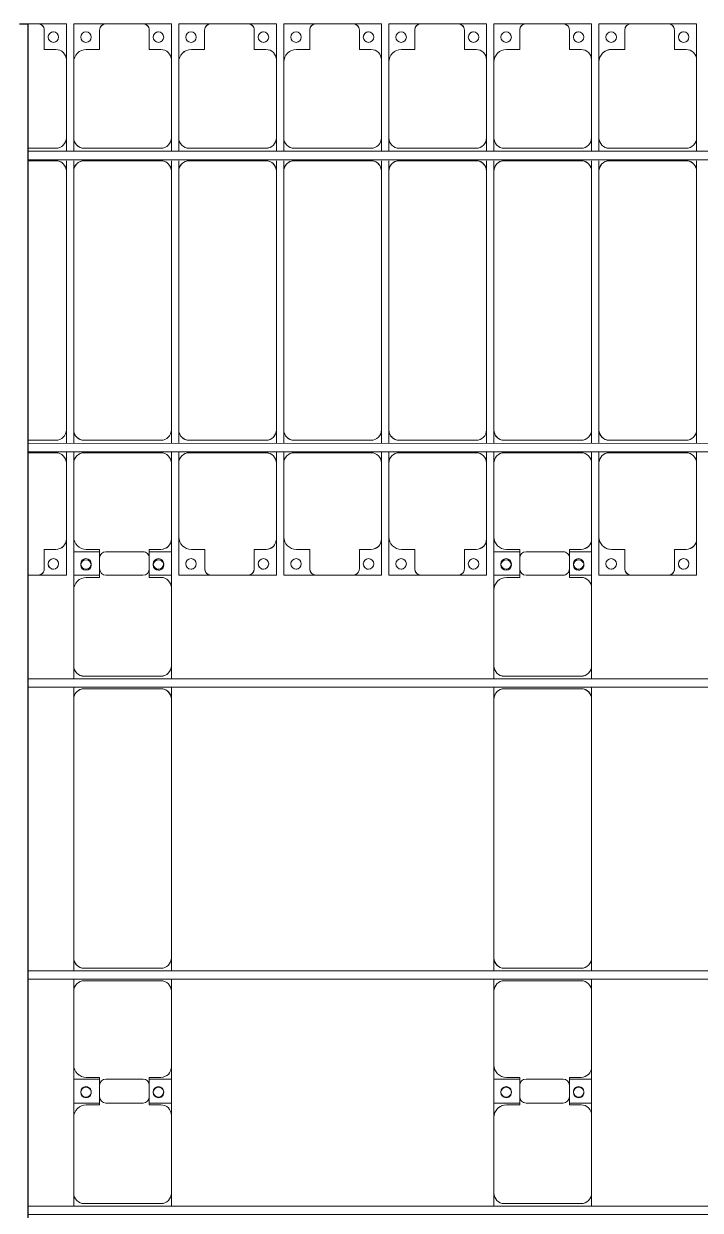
# Model space of a CAD drawing. Header units: millimetres. Extents: x -496478 to -186190, y -204059 to -87354.
# Drawn here: x -457212 to -453992, y -115994 to -110347 of the extents above; entities that cross this region are included whole.
import ezdxf

# ---------------------------------------------------------------- set-up
doc = ezdxf.new("R2010")
doc.units = ezdxf.units.MM
for name, color, linetype, lineweight in [('A-DETL-MBND', 5, 'Continuous', 9), ('A-GENM', 13, 'Continuous', 9), ('S-BEAM', 12, 'Continuous', 9)]:
    doc.layers.add(name, color=color, linetype=linetype, lineweight=lineweight)

# ---------------------------------------------------------------- blocks, each defined once
blk = doc.blocks.new('Dầm C52 - Dầm C52-24915-BỐ TRÍ KHUNG KẾT CẤU BÈ PIN 01')
at = {"layer": 'S-BEAM', "color": 1}
for p, q in [((73450.1, 20), (79410.1, 20)), ((79410.1, -20), (73450.1, -20))]:
    blk.add_line(p, q, dxfattribs=at)
blk = doc.blocks.new('Dai phao do pin - DẢI PHAO ĐỠ PIN-V103-BỐ TRÍ KHUNG KẾT CẤU BÈ PIN 01')
at = {"layer": 'A-DETL-MBND', "color": 8}
for p, q in [((65968, 241.6), (66029.7, 241.6)), ((66389.7, 241.6), (66029.7, 241.6)), ((66389.7, 241.6), (66572.2, 241.6)), ((66457.8, 241.6), (66640.3, 241.6)), ((66457.8, 118.2), (66457.8, 241.6)), ((66572.2, 241.6), (66572.2, 118.2)), ((66990.3, 241.6), (66640.3, 241.6)), ((66990.3, 241.6), (67048, 241.6)), ((67088, 241.6), (67149.7, 241.6)), ((68380.3, 241.6), (67149.7, 241.6)), ((68380.3, 241.6), (68438, 241.6)), ((68478, 241.6), (68539.7, 241.6)), ((68899.7, 241.6), (68539.7, 241.6)), ((68899.7, 241.6), (69082.2, 241.6)), ((69082.2, 241.6), (69082.2, 121)), ((65979.7, 191.6), (65979.7, -173.4)), ((66449.7, 118.2), (66449.7, 181.6)), ((66580.3, 181.6), (66580.3, 118.2)), ((67040.3, -173.4), (67040.3, 191.6)), ((67099.7, 191.6), (67099.7, -173.4)), ((68430.3, -173.4), (68430.3, 191.6)), ((68489.7, 191.6), (68489.7, -173.4)), ((68959.7, 118.2), (68959.7, 181.6)), ((66542.2, 118.2), (66449.7, 118.2)), ((66580.3, 118.2), (66487.8, 118.2)), ((69052.2, 118.2), (68959.7, 118.2)), ((66457.8, 88.2), (66457.8, -88.2)), ((66572.2, -88.2), (66572.2, 88.2)), ((69082.2, -88.2), (69082.2, 88.2)), ((66449.7, -173.4), (66449.7, -118.2)), ((66449.7, -118.2), (66542.2, -118.2)), ((66457.8, -223.4), (66457.8, -118.2)), ((66487.8, -118.2), (66580.3, -118.2)), ((66572.2, -118.2), (66572.2, -223.4)), ((66580.3, -118.2), (66580.3, -173.4)), ((68959.7, -173.4), (68959.7, -118.2)), ((68959.7, -118.2), (69052.2, -118.2)), ((69082.2, -118.2), (69082.2, -223.4)), ((66029.7, -223.4), (65968, -223.4)), ((66029.7, -223.4), (66399.7, -223.4)), ((66572.2, -223.4), (66399.7, -223.4)), ((66630.3, -223.4), (66457.8, -223.4)), ((66630.3, -223.4), (66990.3, -223.4)), ((67048, -223.4), (66990.3, -223.4)), ((67149.7, -223.4), (67088, -223.4)), ((67149.7, -223.4), (68380.3, -223.4)), ((68438, -223.4), (68380.3, -223.4)), ((68539.7, -223.4), (68478, -223.4)), ((68539.7, -223.4), (68909.7, -223.4)), ((69082.2, -223.4), (68909.7, -223.4))]:
    blk.add_line(p, q, dxfattribs=at)
for centre, radius, start, end in [((66029.7, 191.6), 50, 90, 180), ((66029.7, 191.6), 50, 135, 180), ((66389.7, 181.6), 60, 0, 90), ((66640.3, 181.6), 60, 90, 180), ((66990.3, 191.6), 50, 0, 90), ((66990.3, 191.6), 50, 0, 45), ((67149.7, 191.6), 50, 90, 180), ((67149.7, 191.6), 50, 105, 150), ((68380.3, 191.6), 50, 0, 90), ((68380.3, 191.6), 50, 15, 90), ((68539.7, 191.6), 50, 90, 180), ((68539.7, 191.6), 50, 135, 180), ((68899.7, 181.6), 60, 0, 90), ((66389.7, 181.6), 60, 0, 45), ((66508.6, 183.2), 25, 0, 180), ((66508.6, 183.2), 25, 180, 0), ((66511.4, 183.2), 25, 0, 180), ((66511.4, 183.2), 25, 180, 0), ((66511.4, 183.2), 25, 180, 195), ((66640.3, 181.6), 60, 135, 180), ((67149.7, 191.6), 50, 156.1899, 180), ((68899.7, 181.6), 60, 0, 45), ((69018.6, 183.2), 25, 0, 180), ((69018.6, 183.2), 25, 180, 360), ((66487.8, 88.2), 30, 90, 180), ((66542.2, 88.2), 30, 360, 90), ((69052.2, 88.2), 30, 0, 90), ((66487.8, -88.2), 30, 180, 270), ((66542.2, -88.2), 30, 270, 360), ((69052.2, -88.2), 30, 270, 0), ((66508.6, -161.8), 25, 0, 180), ((66508.6, -161.8), 25, 180, 0), ((66511.4, -161.8), 25, 0, 180), ((66511.4, -161.8), 25, 120, 180), ((66511.4, -161.8), 25, 180, 360), ((66511.4, -161.8), 25, 75, 105), ((66508.6, -161.8), 25, 75, 90), ((66508.6, -161.8), 25, 30, 45), ((66508.6, -161.8), 25, 0, 15), ((69018.6, -161.8), 25, 0, 180), ((69018.6, -161.8), 25, 180, 0), ((69018.6, -161.8), 25, 60, 90), ((69018.6, -161.8), 25, 30, 45), ((69018.6, -161.8), 25, 0, 15), ((66029.7, -173.4), 50, 180, 270), ((66029.7, -173.4), 50, 180, 225), ((66399.7, -173.4), 50, 270, 0), ((66399.7, -173.4), 50, 315, 0), ((66630.3, -173.4), 50, 180, 270), ((66630.3, -173.4), 50, 180, 225), ((66990.3, -173.4), 50, 270, 0), ((66990.3, -173.4), 50, 315, 360), ((67149.7, -173.4), 50, 180, 270), ((67149.7, -173.4), 50, 180, 270), ((68380.3, -173.4), 50, 270, 0), ((68380.3, -173.4), 50, 285, 0), ((68539.7, -173.4), 50, 180, 270), ((68539.7, -173.4), 50, 180, 225), ((68909.7, -173.4), 50, 270, 360), ((68909.7, -173.4), 50, 315, 360)]:
    blk.add_arc(centre, radius, start, end, dxfattribs=at)
blk = doc.blocks.new('Dai phao do pin - DẢI PHAO ĐỠ PIN-V104-BỐ TRÍ KHUNG KẾT CẤU BÈ PIN 01')
at = {"layer": 'A-DETL-MBND', "color": 8}
for p, q in [((65968, 241.6), (66029.7, 241.6)), ((66389.7, 241.6), (66029.7, 241.6)), ((66389.7, 241.6), (66572.2, 241.6)), ((66457.8, 241.6), (66640.3, 241.6)), ((66457.8, 118.2), (66457.8, 241.6)), ((66572.2, 241.6), (66572.2, 118.2)), ((66990.3, 241.6), (66640.3, 241.6)), ((66990.3, 241.6), (67048, 241.6)), ((67088, 241.6), (67149.7, 241.6)), ((68380.3, 241.6), (67149.7, 241.6)), ((68380.3, 241.6), (68438, 241.6)), ((68478, 241.6), (68539.7, 241.6)), ((68899.7, 241.6), (68539.7, 241.6)), ((68899.7, 241.6), (69082.2, 241.6)), ((69082.2, 241.6), (69082.2, 118.2)), ((65979.7, 191.6), (65979.7, -173.4)), ((66449.7, 118.2), (66449.7, 181.6)), ((66580.3, 181.6), (66580.3, 118.2)), ((67040.3, -173.4), (67040.3, 191.6)), ((67099.7, 191.6), (67099.7, -173.4)), ((68430.3, -173.4), (68430.3, 191.6)), ((68489.7, 191.6), (68489.7, -173.4)), ((68959.7, 118.2), (68959.7, 181.6)), ((66542.2, 118.2), (66449.7, 118.2)), ((66580.3, 118.2), (66487.8, 118.2)), ((69052.2, 118.2), (68959.7, 118.2)), ((66457.8, 88.2), (66457.8, -88.2)), ((66572.2, -88.2), (66572.2, 88.2)), ((69082.2, -88.2), (69082.2, 88.2)), ((66449.7, -173.4), (66449.7, -118.2)), ((66449.7, -118.2), (66542.2, -118.2)), ((66457.8, -223.4), (66457.8, -118.2)), ((66487.8, -118.2), (66580.3, -118.2)), ((66572.2, -118.2), (66572.2, -223.4)), ((66580.3, -118.2), (66580.3, -173.4)), ((68959.7, -173.4), (68959.7, -118.2)), ((68959.7, -118.2), (69052.2, -118.2)), ((69082.2, -118.2), (69082.2, -223.4)), ((66029.7, -223.4), (65968, -223.4)), ((66029.7, -223.4), (66399.7, -223.4)), ((66572.2, -223.4), (66399.7, -223.4)), ((66630.3, -223.4), (66457.8, -223.4)), ((66630.3, -223.4), (66990.3, -223.4)), ((67048, -223.4), (66990.3, -223.4)), ((67149.7, -223.4), (67088, -223.4)), ((67149.7, -223.4), (68380.3, -223.4)), ((68438, -223.4), (68380.3, -223.4)), ((68539.7, -223.4), (68478, -223.4)), ((68539.7, -223.4), (68909.7, -223.4)), ((69082.2, -223.4), (68909.7, -223.4))]:
    blk.add_line(p, q, dxfattribs=at)
for centre, radius, start, end in [((66029.7, 191.6), 50, 90, 180), ((66029.7, 191.6), 50, 135, 180), ((66389.7, 181.6), 60, 0, 90), ((66640.3, 181.6), 60, 90, 180), ((66990.3, 191.6), 50, 0, 90), ((66990.3, 191.6), 50, 0, 45), ((67149.7, 191.6), 50, 90, 180), ((67149.7, 191.6), 50, 105, 150), ((68380.3, 191.6), 50, 0, 90), ((68380.3, 191.6), 50, 15, 90), ((68539.7, 191.6), 50, 90, 180), ((68539.7, 191.6), 50, 135, 180), ((68899.7, 181.6), 60, 0, 90), ((66389.7, 181.6), 60, 0, 45), ((66508.6, 183.2), 25, 0, 180), ((66508.6, 183.2), 25, 180, 0), ((66511.4, 183.2), 25, 0, 180), ((66511.4, 183.2), 25, 180, 0), ((66511.4, 183.2), 25, 180, 195), ((66640.3, 181.6), 60, 135, 180), ((67149.7, 191.6), 50, 156.1104, 180), ((68899.7, 181.6), 60, 0, 45), ((69018.6, 183.2), 25, 0, 180), ((69018.6, 183.2), 25, 180, 360), ((66487.8, 88.2), 30, 90, 180), ((66542.2, 88.2), 30, 360, 90), ((69052.2, 88.2), 30, 0, 90), ((66487.8, -88.2), 30, 180, 270), ((66542.2, -88.2), 30, 270, 360), ((69052.2, -88.2), 30, 270, 0), ((66508.6, -161.8), 25, 0, 180), ((66508.6, -161.8), 25, 180, 0), ((66511.4, -161.8), 25, 0, 180), ((66511.4, -161.8), 25, 120, 180), ((66511.4, -161.8), 25, 180, 360), ((66511.4, -161.8), 25, 75, 105), ((66508.6, -161.8), 25, 75, 90), ((66508.6, -161.8), 25, 30, 45), ((66508.6, -161.8), 25, 0, 15), ((69018.6, -161.8), 25, 0, 180), ((69018.6, -161.8), 25, 180, 0), ((69018.6, -161.8), 25, 60, 90), ((69018.6, -161.8), 25, 30, 45), ((69018.6, -161.8), 25, 0, 15), ((66029.7, -173.4), 50, 180, 270), ((66029.7, -173.4), 50, 180, 225), ((66399.7, -173.4), 50, 270, 0), ((66399.7, -173.4), 50, 315, 0), ((66630.3, -173.4), 50, 180, 270), ((66630.3, -173.4), 50, 180, 225), ((66990.3, -173.4), 50, 270, 0), ((66990.3, -173.4), 50, 315, 360), ((67149.7, -173.4), 50, 180, 270), ((67149.7, -173.4), 50, 180, 270), ((68380.3, -173.4), 50, 270, 0), ((68380.3, -173.4), 50, 285, 0), ((68539.7, -173.4), 50, 180, 270), ((68539.7, -173.4), 50, 180, 225), ((68909.7, -173.4), 50, 270, 360), ((68909.7, -173.4), 50, 315, 360)]:
    blk.add_arc(centre, radius, start, end, dxfattribs=at)
blk = doc.blocks.new('Dải phao đi lại kèm đỡ invester - DẢI PHAO ĐI LẠI-V120-BỐ TRÍ KHUNG KẾT CẤU BÈ PIN 01')
at = {"layer": 'A-DETL-MBND', "color": 8}
for p, q in [((7588.2, 1312.2), (7540, 1312.2)), ((7588.2, 1312.2), (7723.4, 1312.2)), ((7723.4, 1312.2), (7588.2, 1312.2)), ((7723.4, 1312.2), (7723.4, 1139.7)), ((7758.4, 1312.2), (7911.8, 1312.2)), ((7758.4, 1129.7), (7758.4, 1312.2)), ((7911.8, 1312.2), (7758.4, 1312.2)), ((8088.2, 1312.2), (7911.8, 1312.2)), ((8088.2, 1312.2), (8223.4, 1312.2)), ((8223.4, 1312.2), (8088.2, 1312.2)), ((8223.4, 1312.2), (8223.4, 1139.7)), ((8258.4, 1312.2), (8411.8, 1312.2)), ((8258.4, 1129.7), (8258.4, 1312.2)), ((8411.8, 1312.2), (8258.4, 1312.2)), ((8588.2, 1312.2), (8411.8, 1312.2)), ((8588.2, 1312.2), (8723.4, 1312.2)), ((8723.4, 1312.2), (8588.2, 1312.2)), ((8723.4, 1312.2), (8723.4, 1139.7)), ((8758.4, 1312.2), (8911.8, 1312.2)), ((8758.4, 1129.7), (8758.4, 1312.2)), ((8911.8, 1312.2), (8758.4, 1312.2)), ((9088.2, 1312.2), (8911.8, 1312.2)), ((9088.2, 1312.2), (9223.4, 1312.2)), ((9223.4, 1312.2), (9088.2, 1312.2)), ((9223.4, 1312.2), (9223.4, 1139.7)), ((9258.4, 1312.2), (9411.8, 1312.2)), ((9258.4, 1129.7), (9258.4, 1312.2)), ((9411.8, 1312.2), (9258.4, 1312.2)), ((9588.2, 1312.2), (9411.8, 1312.2)), ((9588.2, 1312.2), (9723.4, 1312.2)), ((9723.4, 1312.2), (9588.2, 1312.2)), ((9723.4, 1312.2), (9723.4, 1139.7)), ((9758.4, 1312.2), (9911.8, 1312.2)), ((9758.4, 1129.7), (9758.4, 1312.2)), ((9911.8, 1312.2), (9758.4, 1312.2)), ((10088.2, 1312.2), (9911.8, 1312.2)), ((10088.2, 1312.2), (10223.4, 1312.2)), ((10223.4, 1312.2), (10088.2, 1312.2)), ((10223.4, 1312.2), (10223.4, 1139.7)), ((10258.4, 1312.2), (10411.8, 1312.2)), ((10258.4, 1129.7), (10258.4, 1312.2)), ((10411.8, 1312.2), (10258.4, 1312.2)), ((10588.2, 1312.2), (10411.8, 1312.2)), ((10588.2, 1312.2), (10723.4, 1312.2)), ((10723.4, 1312.2), (10588.2, 1312.2)), ((10723.4, 1312.2), (10723.4, 1139.7)), ((7618.2, 1189.7), (7618.2, 1282.2)), ((7881.8, 1282.2), (7881.8, 1189.7)), ((8118.2, 1189.7), (8118.2, 1282.2)), ((8381.8, 1282.2), (8381.8, 1189.7)), ((8618.2, 1189.7), (8618.2, 1282.2)), ((8881.8, 1282.2), (8881.8, 1189.7)), ((9118.2, 1189.7), (9118.2, 1282.2)), ((9381.8, 1282.2), (9381.8, 1189.7)), ((9618.2, 1189.7), (9618.2, 1282.2)), ((9881.8, 1282.2), (9881.8, 1189.7)), ((10118.2, 1189.7), (10118.2, 1282.2)), ((10381.8, 1282.2), (10381.8, 1189.7)), ((10618.2, 1189.7), (10618.2, 1282.2)), ((7673.4, 1189.7), (7618.2, 1189.7)), ((7881.8, 1189.7), (7818.4, 1189.7)), ((8173.4, 1189.7), (8118.2, 1189.7)), ((8381.8, 1189.7), (8318.4, 1189.7)), ((8673.4, 1189.7), (8618.2, 1189.7)), ((8881.8, 1189.7), (8818.4, 1189.7)), ((9173.4, 1189.7), (9118.2, 1189.7)), ((9381.8, 1189.7), (9318.4, 1189.7)), ((9673.4, 1189.7), (9618.2, 1189.7)), ((9881.8, 1189.7), (9818.4, 1189.7)), ((10173.4, 1189.7), (10118.2, 1189.7)), ((10381.8, 1189.7), (10318.4, 1189.7)), ((10673.4, 1189.7), (10618.2, 1189.7)), ((7723.4, 769.7), (7723.4, 1139.7)), ((7758.4, 1129.7), (7758.4, 769.7)), ((8223.4, 769.7), (8223.4, 1139.7)), ((8258.4, 1129.7), (8258.4, 769.7)), ((8723.4, 769.7), (8723.4, 1139.7)), ((8758.4, 1129.7), (8758.4, 769.7)), ((9223.4, 769.7), (9223.4, 1139.7)), ((9258.4, 1129.7), (9258.4, 769.7)), ((9723.4, 769.7), (9723.4, 1139.7)), ((9758.4, 1129.7), (9758.4, 769.7)), ((10223.4, 769.7), (10223.4, 1139.7)), ((10258.4, 1129.7), (10258.4, 769.7)), ((10723.4, 769.7), (10723.4, 1139.7)), ((7723.4, 769.7), (7723.4, 705.3)), ((7758.4, 705.3), (7758.4, 769.7)), ((8223.4, 769.7), (8223.4, 705.3)), ((8258.4, 705.3), (8258.4, 769.7)), ((8723.4, 769.7), (8723.4, 705.3)), ((8758.4, 705.3), (8758.4, 769.7)), ((9223.4, 769.7), (9223.4, 705.3)), ((9258.4, 705.3), (9258.4, 769.7)), ((9723.4, 769.7), (9723.4, 705.3)), ((9758.4, 705.3), (9758.4, 769.7)), ((10223.4, 769.7), (10223.4, 705.3)), ((10258.4, 705.3), (10258.4, 769.7)), ((10723.4, 769.7), (10723.4, 705.3)), ((7540, 719.7), (7673.4, 719.7)), ((7808.4, 719.7), (8173.4, 719.7)), ((8308.4, 719.7), (8673.4, 719.7)), ((8808.4, 719.7), (9173.4, 719.7)), ((9308.4, 719.7), (9673.4, 719.7)), ((9808.4, 719.7), (10173.4, 719.7)), ((10308.4, 719.7), (10673.4, 719.7)), ((7673.4, 660.3), (7540, 660.3)), ((7723.4, 660.3), (7723.4, 610.3)), ((7758.4, 610.3), (7758.4, 660.3)), ((8173.4, 660.3), (7808.4, 660.3)), ((8223.4, 660.3), (8223.4, 610.3)), ((8258.4, 610.3), (8258.4, 660.3)), ((8673.4, 660.3), (8308.4, 660.3)), ((8723.4, 660.3), (8723.4, 610.3)), ((8758.4, 610.3), (8758.4, 660.3)), ((9173.4, 660.3), (8808.4, 660.3)), ((9223.4, 660.3), (9223.4, 610.3)), ((9258.4, 610.3), (9258.4, 660.3)), ((9673.4, 660.3), (9308.4, 660.3)), ((9723.4, 660.3), (9723.4, 610.3)), ((9758.4, 610.3), (9758.4, 660.3)), ((10173.4, 660.3), (9808.4, 660.3)), ((10223.4, 660.3), (10223.4, 610.3)), ((10258.4, 610.3), (10258.4, 660.3)), ((10673.4, 660.3), (10308.4, 660.3)), ((10723.4, 660.3), (10723.4, 610.3)), ((7723.4, -620.3), (7723.4, 610.3)), ((7758.4, 610.3), (7758.4, -620.3)), ((8223.4, -620.3), (8223.4, 610.3)), ((8258.4, 610.3), (8258.4, -620.3)), ((8723.4, -620.3), (8723.4, 610.3)), ((8758.4, 610.3), (8758.4, -620.3)), ((9223.4, -620.3), (9223.4, 610.3)), ((9258.4, 610.3), (9258.4, -620.3)), ((9723.4, -620.3), (9723.4, 610.3)), ((9758.4, 610.3), (9758.4, -620.3)), ((10223.4, -620.3), (10223.4, 610.3)), ((10258.4, 610.3), (10258.4, -620.3)), ((10723.4, -620.3), (10723.4, 610.3)), ((7723.4, -620.3), (7723.4, -684.7)), ((7758.4, -684.7), (7758.4, -620.3)), ((8223.4, -620.3), (8223.4, -684.7)), ((8258.4, -684.7), (8258.4, -620.3)), ((8723.4, -620.3), (8723.4, -684.7)), ((8758.4, -684.7), (8758.4, -620.3)), ((9223.4, -620.3), (9223.4, -684.7)), ((9258.4, -684.7), (9258.4, -620.3)), ((9723.4, -620.3), (9723.4, -684.7)), ((9758.4, -684.7), (9758.4, -620.3)), ((10223.4, -620.3), (10223.4, -684.7)), ((10258.4, -684.7), (10258.4, -620.3)), ((10723.4, -620.3), (10723.4, -684.7)), ((7540, -670.3), (7673.4, -670.3)), ((7808.4, -670.3), (8173.4, -670.3)), ((8308.4, -670.3), (8673.4, -670.3)), ((8808.4, -670.3), (9173.4, -670.3)), ((9308.4, -670.3), (9673.4, -670.3)), ((9808.4, -670.3), (10173.4, -670.3)), ((10308.4, -670.3), (10673.4, -670.3)), ((7673.4, -729.7), (7540, -729.7)), ((7723.4, -724.7), (7723.4, -779.7)), ((7758.4, -779.7), (7758.4, -724.7)), ((8173.4, -729.7), (7808.4, -729.7)), ((8223.4, -724.7), (8223.4, -779.7)), ((8258.4, -779.7), (8258.4, -724.7)), ((8673.4, -729.7), (8308.4, -729.7)), ((8723.4, -724.7), (8723.4, -779.7)), ((8758.4, -779.7), (8758.4, -724.7)), ((9173.4, -729.7), (8808.4, -729.7)), ((9223.4, -724.7), (9223.4, -779.7)), ((9258.4, -779.7), (9258.4, -724.7)), ((9673.4, -729.7), (9308.4, -729.7)), ((9723.4, -724.7), (9723.4, -779.7)), ((9758.4, -779.7), (9758.4, -724.7)), ((10173.4, -729.7), (9808.4, -729.7)), ((10223.4, -724.7), (10223.4, -779.7)), ((10258.4, -779.7), (10258.4, -724.7)), ((10673.4, -729.7), (10308.4, -729.7)), ((10723.4, -724.7), (10723.4, -779.7)), ((7723.4, -1139.7), (7723.4, -779.7)), ((7758.4, -779.7), (7758.4, -1129.7)), ((8223.4, -1139.7), (8223.4, -779.7)), ((8258.4, -779.7), (8258.4, -1129.7)), ((8723.4, -1139.7), (8723.4, -779.7)), ((8758.4, -779.7), (8758.4, -1129.7)), ((9223.4, -1139.7), (9223.4, -779.7)), ((9258.4, -779.7), (9258.4, -1129.7)), ((9723.4, -1139.7), (9723.4, -779.7)), ((9758.4, -779.7), (9758.4, -1129.7)), ((10223.4, -1139.7), (10223.4, -779.7)), ((10258.4, -779.7), (10258.4, -1129.7)), ((10723.4, -1139.7), (10723.4, -779.7)), ((7723.4, -1139.7), (7723.4, -1312.2)), ((7758.4, -1312.2), (7758.4, -1129.7)), ((8223.4, -1139.7), (8223.4, -1312.2)), ((8258.4, -1312.2), (8258.4, -1129.7)), ((8723.4, -1139.7), (8723.4, -1312.2)), ((8758.4, -1312.2), (8758.4, -1129.7)), ((9223.4, -1139.7), (9223.4, -1312.2)), ((9258.4, -1312.2), (9258.4, -1129.7)), ((9723.4, -1139.7), (9723.4, -1312.2)), ((9758.4, -1312.2), (9758.4, -1129.7)), ((10223.4, -1139.7), (10223.4, -1312.2)), ((10258.4, -1312.2), (10258.4, -1129.7)), ((10723.4, -1139.7), (10723.4, -1312.2)), ((7618.2, -1282.2), (7618.2, -1189.7)), ((7618.2, -1189.7), (7673.4, -1189.7)), ((7818.4, -1189.7), (7881.8, -1189.7)), ((7881.8, -1189.7), (7881.8, -1282.2)), ((8118.2, -1282.2), (8118.2, -1189.7)), ((8118.2, -1189.7), (8173.4, -1189.7)), ((8318.4, -1189.7), (8381.8, -1189.7)), ((8381.8, -1189.7), (8381.8, -1282.2)), ((8618.2, -1282.2), (8618.2, -1189.7)), ((8618.2, -1189.7), (8673.4, -1189.7)), ((8818.4, -1189.7), (8881.8, -1189.7)), ((8881.8, -1189.7), (8881.8, -1282.2)), ((9118.2, -1282.2), (9118.2, -1189.7)), ((9118.2, -1189.7), (9173.4, -1189.7)), ((9318.4, -1189.7), (9381.8, -1189.7)), ((9381.8, -1189.7), (9381.8, -1282.2)), ((9618.2, -1282.2), (9618.2, -1189.7)), ((9618.2, -1189.7), (9673.4, -1189.7)), ((9818.4, -1189.7), (9881.8, -1189.7)), ((9881.8, -1189.7), (9881.8, -1282.2)), ((10118.2, -1282.2), (10118.2, -1189.7)), ((10118.2, -1189.7), (10173.4, -1189.7)), ((10318.4, -1189.7), (10381.8, -1189.7)), ((10381.8, -1189.7), (10381.8, -1282.2)), ((10618.2, -1282.2), (10618.2, -1189.7)), ((10618.2, -1189.7), (10673.4, -1189.7)), ((7540, -1312.2), (7588.2, -1312.2)), ((7723.4, -1312.2), (7588.2, -1312.2)), ((7588.2, -1312.2), (7723.4, -1312.2)), ((7881.8, -1312.2), (7758.4, -1312.2)), ((7911.8, -1312.2), (8088.2, -1312.2)), ((8223.4, -1312.2), (8118.2, -1312.2)), ((8411.8, -1312.2), (8258.4, -1312.2)), ((8258.4, -1312.2), (8411.8, -1312.2)), ((8411.8, -1312.2), (8588.2, -1312.2)), ((8723.4, -1312.2), (8588.2, -1312.2)), ((8588.2, -1312.2), (8723.4, -1312.2)), ((8911.8, -1312.2), (8758.4, -1312.2)), ((8758.4, -1312.2), (8911.8, -1312.2)), ((8911.8, -1312.2), (9088.2, -1312.2)), ((9223.4, -1312.2), (9088.2, -1312.2)), ((9088.2, -1312.2), (9223.4, -1312.2)), ((9411.8, -1312.2), (9258.4, -1312.2)), ((9258.4, -1312.2), (9411.8, -1312.2)), ((9411.8, -1312.2), (9588.2, -1312.2)), ((9723.4, -1312.2), (9588.2, -1312.2)), ((9588.2, -1312.2), (9723.4, -1312.2)), ((9879, -1312.2), (9758.4, -1312.2)), ((9911.8, -1312.2), (10088.2, -1312.2)), ((10223.4, -1312.2), (10118.2, -1312.2)), ((10411.8, -1312.2), (10258.4, -1312.2)), ((10258.4, -1312.2), (10411.8, -1312.2)), ((10411.8, -1312.2), (10588.2, -1312.2)), ((10723.4, -1312.2), (10588.2, -1312.2)), ((10588.2, -1312.2), (10723.4, -1312.2))]:
    blk.add_line(p, q, dxfattribs=at)
for centre, radius, start, end in [((7588.2, 1282.2), 30, 360, 90), ((7588.2, 1282.2), 30, 75, 90), ((7588.2, 1282.2), 30, 15, 90), ((7588.2, 1282.2), 30, 75, 90), ((7911.8, 1282.2), 30, 90, 180), ((7911.8, 1282.2), 30, 90, 165), ((7911.8, 1282.2), 30, 90, 105), ((7911.8, 1282.2), 30, 90, 105), ((8088.2, 1282.2), 30, 360, 90), ((8088.2, 1282.2), 30, 75, 90), ((8088.2, 1282.2), 30, 15, 90), ((8088.2, 1282.2), 30, 75, 90), ((8411.8, 1282.2), 30, 90, 180), ((8411.8, 1282.2), 30, 90, 165), ((8411.8, 1282.2), 30, 90, 105), ((8411.8, 1282.2), 30, 90, 105), ((8588.2, 1282.2), 30, 360, 90), ((8588.2, 1282.2), 30, 75, 90), ((8588.2, 1282.2), 30, 15, 90), ((8588.2, 1282.2), 30, 75, 90), ((8911.8, 1282.2), 30, 90, 180), ((8911.8, 1282.2), 30, 90, 165), ((8911.8, 1282.2), 30, 90, 105), ((8911.8, 1282.2), 30, 90, 105), ((9088.2, 1282.2), 30, 360, 90), ((9088.2, 1282.2), 30, 75, 90), ((9088.2, 1282.2), 30, 15, 90), ((9088.2, 1282.2), 30, 75, 90), ((9411.8, 1282.2), 30, 90, 180), ((9411.8, 1282.2), 30, 90, 165), ((9411.8, 1282.2), 30, 90, 105), ((9411.8, 1282.2), 30, 90, 105), ((9588.2, 1282.2), 30, 360, 90), ((9588.2, 1282.2), 30, 75, 90), ((9588.2, 1282.2), 30, 15, 90), ((9588.2, 1282.2), 30, 75, 90), ((9911.8, 1282.2), 30, 90, 180), ((9911.8, 1282.2), 30, 90, 165), ((9911.8, 1282.2), 30, 90, 105), ((9911.8, 1282.2), 30, 90, 105), ((10088.2, 1282.2), 30, 360, 90), ((10088.2, 1282.2), 30, 75, 90), ((10088.2, 1282.2), 30, 15, 90), ((10088.2, 1282.2), 30, 75, 90), ((10411.8, 1282.2), 30, 90, 180), ((10411.8, 1282.2), 30, 90, 165), ((10411.8, 1282.2), 30, 90, 105), ((10411.8, 1282.2), 30, 90, 105), ((10588.2, 1282.2), 30, 0, 90), ((10588.2, 1282.2), 30, 75, 90), ((10588.2, 1282.2), 30, 15, 90), ((10588.2, 1282.2), 30, 75, 90), ((7661.8, 1248.6), 25, 90, 270), ((7661.8, 1248.6), 25, 150, 180), ((7661.8, 1248.6), 25, 120, 135), ((7661.8, 1248.6), 25, 90, 105), ((7661.8, 1248.6), 25, 270, 90), ((7816.8, 1248.6), 25, 90, 270), ((7816.8, 1248.6), 25, 270, 90), ((8161.8, 1248.6), 25, 90, 270), ((8161.8, 1248.6), 25, 150, 180), ((8161.8, 1248.6), 25, 120, 135), ((8161.8, 1248.6), 25, 90, 105), ((8161.8, 1248.6), 25, 270, 90), ((8316.8, 1248.6), 25, 90, 270), ((8316.8, 1248.6), 25, 270, 90), ((8661.8, 1248.6), 25, 90, 270), ((8661.8, 1248.6), 25, 150, 180), ((8661.8, 1248.6), 25, 120, 135), ((8661.8, 1248.6), 25, 90, 105), ((8661.8, 1248.6), 25, 270, 90), ((8816.8, 1248.6), 25, 90, 270), ((8816.8, 1248.6), 25, 270, 90), ((9161.8, 1248.6), 25, 90, 270), ((9161.8, 1248.6), 25, 150, 180), ((9161.8, 1248.6), 25, 120, 135), ((9161.8, 1248.6), 25, 90, 105), ((9161.8, 1248.6), 25, 270, 90), ((9316.8, 1248.6), 25, 90, 270), ((9316.8, 1248.6), 25, 270, 90), ((9661.8, 1248.6), 25, 90, 270), ((9661.8, 1248.6), 25, 150, 180), ((9661.8, 1248.6), 25, 120, 135), ((9661.8, 1248.6), 25, 90, 105), ((9661.8, 1248.6), 25, 270, 90), ((9816.8, 1248.6), 25, 90, 270), ((9816.8, 1248.6), 25, 270, 90), ((10161.8, 1248.6), 25, 90, 270), ((10161.8, 1248.6), 25, 150, 180), ((10161.8, 1248.6), 25, 120, 135), ((10161.8, 1248.6), 25, 90, 105), ((10161.8, 1248.6), 25, 270, 90), ((10316.8, 1248.6), 25, 90, 270), ((10316.8, 1248.6), 25, 270, 90), ((10661.8, 1248.6), 25, 90, 270), ((10661.8, 1248.6), 25, 150, 180), ((10661.8, 1248.6), 25, 120, 135), ((10661.8, 1248.6), 25, 90, 105), ((10661.8, 1248.6), 25, 270, 90), ((7673.4, 1139.7), 50, 0, 90), ((7673.4, 1139.7), 50, 45, 90), ((7818.4, 1129.7), 60, 90, 180), ((7818.4, 1129.7), 60, 90, 135), ((8173.4, 1139.7), 50, 0, 90), ((8173.4, 1139.7), 50, 45, 90), ((8318.4, 1129.7), 60, 90, 180), ((8318.4, 1129.7), 60, 90, 135), ((8673.4, 1139.7), 50, 0, 90), ((8673.4, 1139.7), 50, 45, 88.6259), ((8818.4, 1129.7), 60, 90, 180), ((8818.4, 1129.7), 60, 90, 135), ((9173.4, 1139.7), 50, 0, 90), ((9173.4, 1139.7), 50, 45, 90), ((9318.4, 1129.7), 60, 90, 180), ((9318.4, 1129.7), 60, 90, 135), ((9673.4, 1139.7), 50, 0, 90), ((9673.4, 1139.7), 50, 45, 90), ((9818.4, 1129.7), 60, 90, 180), ((9818.4, 1129.7), 60, 90, 135), ((10173.4, 1139.7), 50, 0, 90), ((10173.4, 1139.7), 50, 45, 90), ((10318.4, 1129.7), 60, 90, 180), ((10318.4, 1129.7), 60, 90, 129.5464), ((10673.4, 1139.7), 50, 0, 90), ((10673.4, 1139.7), 50, 45, 90), ((7673.4, 769.7), 50, 270, 0), ((7673.4, 769.7), 50, 270, 315), ((7808.4, 769.7), 50, 180, 270), ((7808.4, 769.7), 50, 225, 270), ((8173.4, 769.7), 50, 270, 360), ((8173.4, 769.7), 50, 270, 315), ((8308.4, 769.7), 50, 180, 270), ((8308.4, 769.7), 50, 225, 270), ((8673.4, 769.7), 50, 270, 0), ((8673.4, 769.7), 50, 271.3669, 315), ((8808.4, 769.7), 50, 180, 270), ((8808.4, 769.7), 50, 225, 270), ((9173.4, 769.7), 50, 270, 0), ((9173.4, 769.7), 50, 270, 315), ((9308.4, 769.7), 50, 180, 270), ((9308.4, 769.7), 50, 225, 270), ((9673.4, 769.7), 50, 270, 0), ((9673.4, 769.7), 50, 270, 315), ((9808.4, 769.7), 50, 180, 270), ((9808.4, 769.7), 50, 225, 270), ((10173.4, 769.7), 50, 270, 360), ((10173.4, 769.7), 50, 270, 315), ((10308.4, 769.7), 50, 180, 270), ((10308.4, 769.7), 50, 225, 270), ((10673.4, 769.7), 50, 270, 0), ((10673.4, 769.7), 50, 270, 315), ((7673.4, 610.3), 50, 360, 90), ((7673.4, 610.3), 50, 15, 89.9755), ((7808.4, 610.3), 50, 90, 180), ((7808.4, 610.3), 50, 105, 180), ((8173.4, 610.3), 50, 360, 90), ((8173.4, 610.3), 50, 15, 89.9172), ((8308.4, 610.3), 50, 90, 180), ((8308.4, 610.3), 50, 105, 180), ((8673.4, 610.3), 50, 360, 90), ((8673.4, 610.3), 50, 15, 88.634), ((8808.4, 610.3), 50, 90, 180), ((8808.4, 610.3), 50, 105, 180), ((9173.4, 610.3), 50, 360, 90), ((9173.4, 610.3), 50, 15, 89.8006), ((9308.4, 610.3), 50, 90, 180), ((9308.4, 610.3), 50, 105, 180), ((9673.4, 610.3), 50, 360, 90), ((9673.4, 610.3), 50, 15, 89.7424), ((9808.4, 610.3), 50, 90, 180), ((9808.4, 610.3), 50, 105, 180), ((10173.4, 610.3), 50, 360, 90), ((10173.4, 610.3), 50, 15, 89.6841), ((10308.4, 610.3), 50, 90, 180), ((10308.4, 610.3), 50, 124.2231, 180), ((10308.4, 610.3), 50, 105, 120), ((10673.4, 610.3), 50, 360, 90), ((10673.4, 610.3), 50, 15, 89.6258), ((7673.4, -620.3), 50, 270, 360), ((7673.4, -620.3), 50, 270, 360), ((7808.4, -620.3), 50, 180, 270), ((8173.4, -620.3), 50, 270, 360), ((8173.4, -620.3), 50, 270, 360), ((8308.4, -620.3), 50, 180, 270), ((8673.4, -620.3), 50, 270, 0), ((8673.4, -620.3), 50, 271.3456, 0), ((8808.4, -620.3), 50, 180, 270), ((9173.4, -620.3), 50, 270, 0), ((9173.4, -620.3), 50, 270, 0), ((9308.4, -620.3), 50, 180, 270), ((9673.4, -620.3), 50, 270, 360), ((9673.4, -620.3), 50, 270, 360), ((9808.4, -620.3), 50, 180, 270), ((10173.4, -620.3), 50, 270, 0), ((10173.4, -620.3), 50, 270, 0), ((10308.4, -620.3), 50, 180, 270), ((10673.4, -620.3), 50, 270, 0), ((10673.4, -620.3), 50, 270, 0), ((7808.4, -620.3), 50, 195, 270), ((8308.4, -620.3), 50, 195, 270), ((8808.4, -620.3), 50, 195, 270), ((9308.4, -620.3), 50, 195, 270), ((9808.4, -620.3), 50, 195, 270), ((10308.4, -620.3), 50, 195, 235.7517), ((10308.4, -620.3), 50, 240, 270), ((7673.4, -779.7), 50, 360, 90), ((7673.4, -779.7), 50, 45, 90), ((7808.4, -779.7), 50, 90, 180), ((7808.4, -779.7), 50, 90, 135), ((8173.4, -779.7), 50, 360, 90), ((8173.4, -779.7), 50, 45, 90), ((8308.4, -779.7), 50, 90, 180), ((8308.4, -779.7), 50, 90, 135), ((8673.4, -779.7), 50, 360, 90), ((8673.4, -779.7), 50, 45, 88.6553), ((8808.4, -779.7), 50, 90, 180), ((8808.4, -779.7), 50, 90, 135), ((9173.4, -779.7), 50, 360, 90), ((9173.4, -779.7), 50, 45, 90), ((9308.4, -779.7), 50, 90, 180), ((9308.4, -779.7), 50, 90, 135), ((9673.4, -779.7), 50, 360, 90), ((9673.4, -779.7), 50, 45, 90), ((9808.4, -779.7), 50, 90, 180), ((9808.4, -779.7), 50, 90, 135), ((10173.4, -779.7), 50, 360, 90), ((10173.4, -779.7), 50, 45, 90), ((10308.4, -779.7), 50, 90, 180), ((10308.4, -779.7), 50, 90, 135), ((10673.4, -779.7), 50, 0, 90), ((10673.4, -779.7), 50, 45, 90), ((7673.4, -1139.7), 50, 270, 360), ((7673.4, -1139.7), 50, 270, 315), ((7818.4, -1129.7), 60, 180, 270), ((7818.4, -1129.7), 60, 225, 270), ((8173.4, -1139.7), 50, 270, 360), ((8173.4, -1139.7), 50, 270, 315), ((8318.4, -1129.7), 60, 180, 270), ((8318.4, -1129.7), 60, 225, 270), ((8673.4, -1139.7), 50, 270, 0), ((8673.4, -1139.7), 50, 271.3376, 315), ((8818.4, -1129.7), 60, 180, 270), ((8818.4, -1129.7), 60, 225, 270), ((9173.4, -1139.7), 50, 270, 360), ((9173.4, -1139.7), 50, 270, 315), ((9318.4, -1129.7), 60, 180, 270), ((9318.4, -1129.7), 60, 225, 270), ((9673.4, -1139.7), 50, 270, 360), ((9673.4, -1139.7), 50, 270, 315), ((9818.4, -1129.7), 60, 180, 270), ((9818.4, -1129.7), 60, 225, 270), ((10173.4, -1139.7), 50, 270, 360), ((10173.4, -1139.7), 50, 270, 315), ((10318.4, -1129.7), 60, 180, 270), ((10318.4, -1129.7), 60, 230.416, 270), ((10673.4, -1139.7), 50, 270, 360), ((10673.4, -1139.7), 50, 270, 315), ((7661.8, -1258.6), 25, 90, 270), ((7661.8, -1258.6), 25, 270, 90), ((7816.8, -1258.6), 25, 90, 270), ((7816.8, -1258.6), 25, 270, 90), ((8161.8, -1258.6), 25, 90, 270), ((8161.8, -1258.6), 25, 270, 90), ((8316.8, -1258.6), 25, 90, 270), ((8316.8, -1258.6), 25, 270, 90), ((8661.8, -1258.6), 25, 90, 270), ((8661.8, -1258.6), 25, 270, 90), ((8816.8, -1258.6), 25, 90, 270), ((8816.8, -1258.6), 25, 270, 90), ((9161.8, -1258.6), 25, 90, 270), ((9161.8, -1258.6), 25, 270, 90), ((9316.8, -1258.6), 25, 90, 270), ((9316.8, -1258.6), 25, 270, 90), ((9661.8, -1258.6), 25, 90, 270), ((9661.8, -1258.6), 25, 270, 90), ((9816.8, -1258.6), 25, 90, 270), ((9816.8, -1258.6), 25, 270, 90), ((10161.8, -1258.6), 25, 90, 270), ((10161.8, -1258.6), 25, 270, 90), ((10316.8, -1258.6), 25, 90, 270), ((10316.8, -1258.6), 25, 270, 90), ((10661.8, -1258.6), 25, 90, 270), ((10661.8, -1258.6), 25, 270, 90), ((7588.2, -1282.2), 30, 270, 0), ((7588.2, -1282.2), 30, 270, 345), ((7588.2, -1282.2), 30, 315, 330), ((7588.2, -1282.2), 30, 315, 330), ((7661.8, -1258.6), 25, 165, 270), ((7661.8, -1258.6), 25, 360, 15), ((7816.8, -1258.6), 25, 270, 285), ((7911.8, -1282.2), 30, 180, 270), ((8088.2, -1282.2), 30, 270, 360), ((8161.8, -1258.6), 25, 165, 270), ((8316.8, -1258.6), 25, 165, 180), ((8316.8, -1258.6), 25, 270, 285), ((8411.8, -1282.2), 30, 180, 270), ((8411.8, -1282.2), 30, 195, 270), ((8588.2, -1282.2), 30, 270, 360), ((8588.2, -1282.2), 30, 270, 345), ((8588.2, -1282.2), 30, 315, 330), ((8588.2, -1282.2), 30, 315, 330), ((8661.8, -1258.6), 25, 165, 270), ((8661.8, -1258.6), 25, 360, 15), ((8816.8, -1258.6), 25, 165, 180), ((8816.8, -1258.6), 25, 270, 285), ((8911.8, -1282.2), 30, 180, 270), ((8911.8, -1282.2), 30, 195, 270), ((9088.2, -1282.2), 30, 270, 0), ((9088.2, -1282.2), 30, 270, 345), ((9088.2, -1282.2), 30, 315, 330), ((9088.2, -1282.2), 30, 315, 330), ((9161.8, -1258.6), 25, 165, 270), ((9161.8, -1258.6), 25, 0, 15), ((9316.8, -1258.6), 25, 165, 180), ((9316.8, -1258.6), 25, 270, 285), ((9411.8, -1282.2), 30, 180, 270), ((9411.8, -1282.2), 30, 195, 270), ((9588.2, -1282.2), 30, 270, 0), ((9588.2, -1282.2), 30, 270, 345), ((9588.2, -1282.2), 30, 315, 330), ((9588.2, -1282.2), 30, 315, 330), ((9661.8, -1258.6), 25, 165, 270), ((9661.8, -1258.6), 25, 0, 15), ((9816.8, -1258.6), 25, 270, 285), ((9911.8, -1282.2), 30, 180, 270), ((10088.2, -1282.2), 30, 270, 0), ((10161.8, -1258.6), 25, 165, 270), ((10316.8, -1258.6), 25, 165, 180), ((10316.8, -1258.6), 25, 270, 285), ((10411.8, -1282.2), 30, 180, 270), ((10411.8, -1282.2), 30, 195, 270), ((10588.2, -1282.2), 30, 270, 0), ((10588.2, -1282.2), 30, 270, 345), ((10588.2, -1282.2), 30, 315, 330), ((10588.2, -1282.2), 30, 315, 330), ((10661.8, -1258.6), 25, 165, 270), ((10661.8, -1258.6), 25, 0, 15), ((7588.2, -1282.2), 30, 270, 285), ((7588.2, -1282.2), 30, 270, 285), ((8411.8, -1282.2), 30, 255, 270), ((8411.8, -1282.2), 30, 255, 270), ((8588.2, -1282.2), 30, 270, 285), ((8588.2, -1282.2), 30, 270, 285), ((8911.8, -1282.2), 30, 255, 270), ((8911.8, -1282.2), 30, 255, 270), ((9088.2, -1282.2), 30, 270, 285), ((9088.2, -1282.2), 30, 270, 285), ((9411.8, -1282.2), 30, 255, 270), ((9411.8, -1282.2), 30, 255, 270), ((9588.2, -1282.2), 30, 270, 285), ((9588.2, -1282.2), 30, 270, 285), ((10411.8, -1282.2), 30, 255, 270), ((10411.8, -1282.2), 30, 255, 270), ((10588.2, -1282.2), 30, 270, 285), ((10588.2, -1282.2), 30, 270, 285)]:
    blk.add_arc(centre, radius, start, end, dxfattribs=at)
blk = doc.blocks.new('Dầm C52 - Hộp 40x60-25668-BỐ TRÍ KHUNG KẾT CẤU BÈ PIN 01')
at = {"layer": 'S-BEAM', "color": 3, "lineweight": 25}
for p, q in [((37704.457606, 20), (37704.457606, -20)), ((37704.457606, -20), (-37704.457606, -20))]:
    blk.add_line(p, q, dxfattribs=at)
blk = doc.blocks.new('HOBANMONG_BEPIN 1_rvt-1-BỐ TRÍ KHUNG KẾT CẤU BÈ PIN 01')
at = {"layer": 'A-GENM', "lineweight": 9}
for name, p, rotation in [('Dải phao đi lại kèm đỡ invester - DẢI PHAO ĐI LẠI-V120-BỐ TRÍ KHUNG KẾT CẤU BÈ PIN 01', (-464732.5, -111659.3), 0.0007586099545854), ('Dai phao do pin - DẢI PHAO ĐỠ PIN-V104-BỐ TRÍ KHUNG KẾT CẤU BÈ PIN 01', (-456731.5, -181941.9), 90.00075860989342), ('Dai phao do pin - DẢI PHAO ĐỠ PIN-V103-BỐ TRÍ KHUNG KẾT CẤU BÈ PIN 01', (-454731.5, -181941.9), 90.00075860989342)]:
    blk.add_blockref(name, p, dxfattribs=dict(at, rotation=rotation))
at = {"layer": 'S-BEAM', "lineweight": 9}
for name, p, rotation in [('Dầm C52 - Hộp 40x60-25668-BỐ TRÍ KHUNG KẾT CẤU BÈ PIN 01', (-457212, -148051.5), 90.00075860989166), ('Dầm C52 - Dầm C52-24915-BỐ TRÍ KHUNG KẾT CẤU BÈ PIN 01', (-377782.4, -110972.9), 180.0007586094741), ('Dầm C52 - Dầm C52-24915-BỐ TRÍ KHUNG KẾT CẤU BÈ PIN 01', (-377782.4, -112362.9), 180.0007586094741), ('Dầm C52 - Dầm C52-24915-BỐ TRÍ KHUNG KẾT CẤU BÈ PIN 01', (-377782.3, -113482.9), 180.0007586094741), ('Dầm C52 - Dầm C52-24915-BỐ TRÍ KHUNG KẾT CẤU BÈ PIN 01', (-377782.3, -114872.9), 180.0007586094741), ('Dầm C52 - Dầm C52-24915-BỐ TRÍ KHUNG KẾT CẤU BÈ PIN 01', (-377782.3, -115992.9), 180.0007586094741)]:
    blk.add_blockref(name, p, dxfattribs=dict(at, rotation=rotation))

msp = doc.modelspace()

# ---------------------------------------------------------------- block references
at = {"lineweight": 5}
msp.add_blockref('HOBANMONG_BEPIN 1_rvt-1-BỐ TRÍ KHUNG KẾT CẤU BÈ PIN 01', (0, 0), dxfattribs=at)

doc.saveas('drawing.dxf')
